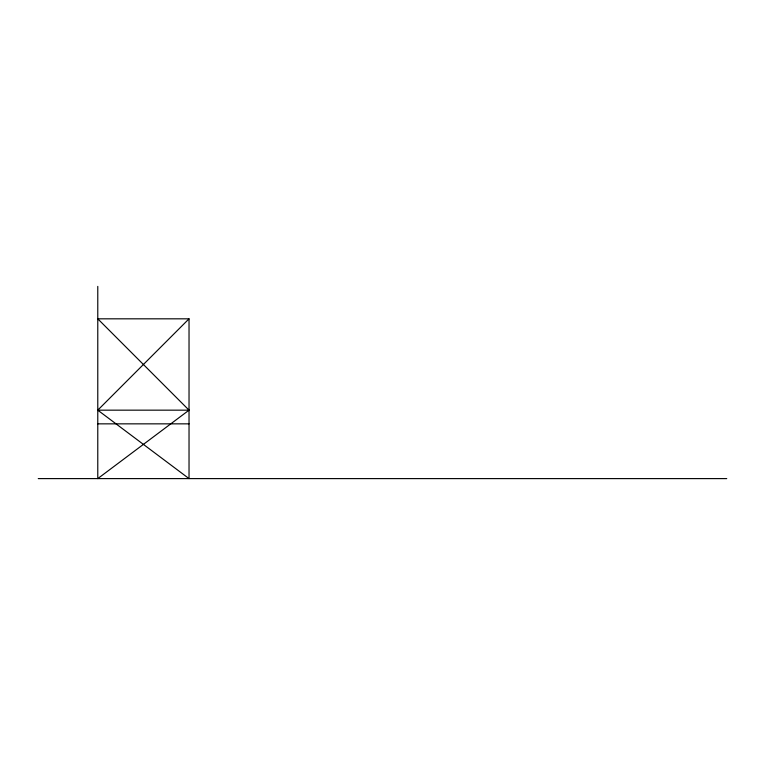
<?xml version="1.0" encoding="UTF-8"?>
<svg xmlns="http://www.w3.org/2000/svg" width="765" height="765" viewBox="0 0 765 765"><rect width="100%" height="100%" fill="white"/><g stroke="black" fill="none" stroke-linecap="round" stroke-linejoin="round"><path stroke-width="1.15" d="M189.032 318.823L189.032 478.603L97.777 410.164L189.032 318.823L97.777 318.823L189.032 410.164L97.777 478.603L97.777 286.397M97.777 410.164L189.032 410.164M97.777 423.848L189.032 423.848M38.25 478.603L726.75 478.603"/></g></svg>
